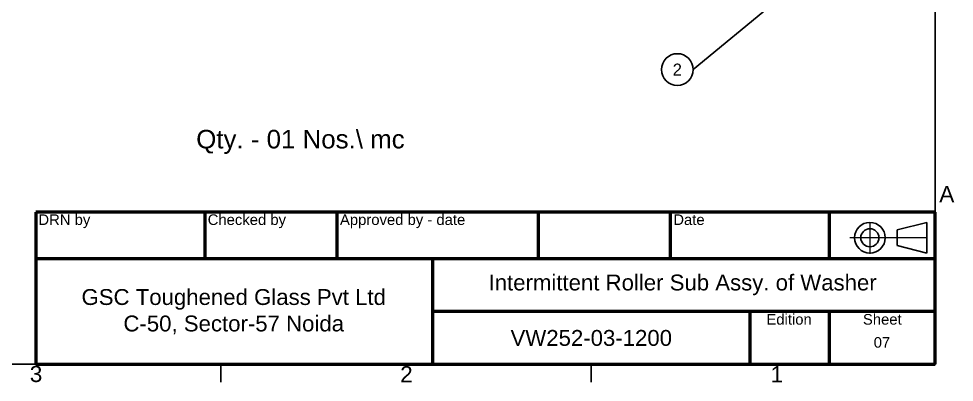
# Paper-space layout 'Intermittent Roller Sub Assy. of Washer' of a CAD drawing. Header units: millimetres. Extents: x -10 to 420, y -10 to 297.
# Drawn here: x 237.2 to 414, y -3 to 65.7 of the extents above; entities that cross this region are included whole.
import ezdxf
from ezdxf import colors
from ezdxf.entities.mleader import LeaderData, LeaderLine
from ezdxf.enums import TextEntityAlignment as Align
from ezdxf.math import Vec2, Vec3

# ---------------------------------------------------------------- set-up
doc = ezdxf.new("R2010")
doc.units = ezdxf.units.MM
doc.linetypes.add('ACAD_ISO04W100', pattern=[30, 24, -3, 0, -3])
for name, color, linetype, lineweight in [('2dTransBorder', 7, 'Continuous', 35), ('2dTransTitleBlock', 7, 'Continuous', 35), ('Dimensions', 5, 'Continuous', 25), ('Text', 5, 'Continuous', 25)]:
    doc.layers.add(name, color=color, linetype=linetype, lineweight=lineweight)
doc.layers.add('Title', color=7, linetype='Continuous')
doc.styles.add('Current-ISO', font='arial.ttf')
doc.styles.get("Standard").update_dxf_attribs({"font": 'arial.ttf'})

# ---------------------------------------------------------------- blocks, each defined once
blk = doc.blocks.new('Default Border')
at = {"layer": '2dTransBorder', "color": 179, "linetype": 'Continuous', "lineweight": 25, "true_color": 0x262659}
for points in [[(5, 5), (5, 292), (415, 292), (415, 5), (5, 5)], [(280, 5), (280, 1.6)], [(350, 5), (350, 1.6)]]:
    blk.add_lwpolyline(points, dxfattribs=at)
at = {"layer": '2dTransBorder', "color": 179, "lineweight": 211, "char_height": 3.05, "attachment_point": 7, "style": 'Current-ISO'}
for s, insert in [('A', (415.77, 35.63)), ('3', (243.88, 1.6)), ('2', (313.88, 1.6)), ('1', (383.88, 1.6))]:
    blk.add_mtext(s, dxfattribs=dict(at, insert=insert))
blk = doc.blocks.new('Title')
at = {"layer": '2dTransTitleBlock', "linetype": 'Continuous', "lineweight": 50}
for p, q in [((410, 28.73), (240, 28.73)), ((240, 28.73), (240, 0)), ((272, 20), (272, 28.73)), ((297, 20), (297, 28.73)), ((335, 20), (335, 28.73)), ((360, 20), (360, 28.73)), ((390, 20), (390, 28.73)), ((410, 0), (410, 28.73)), ((240, 20), (410, 20)), ((315, 20), (315, 0)), ((410, 10), (315, 10)), ((375, 0), (375, 10)), ((390, 0), (390, 10)), ((240, 0), (410, 0))]:
    blk.add_line(p, q, dxfattribs=at)
at = {"layer": '2dTransTitleBlock', "linetype": 'ACAD_ISO04W100', "lineweight": 18}
for p, q in [((397.65, 26.82), (397.65, 20.88)), ((402.78, 23.91), (393.84, 23.91)), ((408.43, 23.91), (402.78, 23.91))]:
    blk.add_line(p, q, dxfattribs=at)
at = {"layer": '2dTransTitleBlock', "lineweight": 25}
for p, q in [((402.78, 25.38), (408.43, 26.82)), ((408.43, 26.82), (408.43, 23.91)), ((402.78, 23.91), (402.78, 25.38)), ((402.78, 22.44), (402.78, 23.91)), ((408.43, 23.91), (408.43, 21.01)), ((408.43, 21.01), (402.78, 22.44))]:
    blk.add_line(p, q, dxfattribs=at)
for radius in [2.9, 1.71]:
    blk.add_circle((397.65, 23.91), radius, dxfattribs=at)
at = {"layer": '2dTransBorder'}
blk.add_blockref('Default Border', (-5, -5), dxfattribs=at)
at = {"layer": '2dTransTitleBlock', "color": 179, "lineweight": 5, "style": 'Current-ISO'}
for s, insert, char_height, width, attachment_point, line_spacing_factor in [('DRN by', (240.5, 28.33), 2.007, 26.9559, 1, 0.856083), ('Checked by', (272.5, 28.33), 2.007, 26.0627, 1, 0.856083), ('Approved by - date', (297.5, 28.33), 2.0066, 41.7838, 1, 0.846), ('Date', (360.5, 28.33), 2.007, 14.5, 1, 0.856083), ('Edition', (382.38, 9.5), 2.007, 13.7547, 2, 0.856083), ('Sheet', (400, 9.5), 2.007, 19, 2, 0.856083)]:
    blk.add_mtext(s, dxfattribs=dict(at, insert=insert, char_height=char_height, width=width, attachment_point=attachment_point, line_spacing_factor=line_spacing_factor))
at = {"layer": '2dTransTitleBlock', "char_height": 3, "attachment_point": 5}
for s, insert, width in [('Intermittent Roller Sub Assy. of Washer', (362.26, 15), 92.2486), ('GSC Toughened Glass Pvt Ltd\\PC-50, Sector-57 Noida', (277.42, 9.93), 72.3557), ('VW252-03-1200', (345, 4.96), 58.1186)]:
    blk.add_mtext(s, dxfattribs=dict(at, insert=insert, width=width))
blk = doc.blocks.new('_TagCircle')
at = {"color": 0, "linetype": 'ByBlock', "lineweight": -2, "transparency": 16777216}
blk.add_circle((0, 0), 4, dxfattribs=at)
at = {"layer": 'Dimensions', "color": 0, "transparency": 16777216}
blk.add_attdef('TAGNUMBER', text='', height=3, dxfattribs=at).set_placement((0, -1.5), align=Align.CENTER)

psp = doc.layouts.new('Intermittent Roller Sub Assy. of Washer')

# ---------------------------------------------------------------- block references
at = {"layer": 'Title'}
psp.add_blockref('Title', (0.39, 0.39), dxfattribs=at)

# ---------------------------------------------------------------- texts
at = {"insert": (398.77, 5.53), "char_height": 2, "attachment_point": 1}
psp.add_mtext('07', dxfattribs=at)
at = {"layer": 'Text', "color": 179, "linetype": 'Continuous', "lineweight": 5, "true_color": 0x262659, "insert": (270.72, 44.68), "char_height": 3.5, "width": 52.4125, "attachment_point": 1, "line_spacing_factor": 0.860831, "style": 'Current-ISO'}
psp.add_mtext('\\W1.00;\\H3.5000;\\lQty. - 01 Nos.\\ mc', dxfattribs=at)

# ---------------------------------------------------------------- leaders
at = {"layer": 'Dimensions'}
ml = psp.add_multileader_block('Standard', dxfattribs=at)
ml.set_content('_TagCircle', color=256, scale=0.75)
ml.set_attribute('TAGNUMBER', '2', width=0)
ml.set_leader_properties(color=256, linetype='ByLayer', lineweight=-1)
ml.build(insert=Vec2(0, 0))
ml.multileader.update_dxf_attribs({"has_dogleg": 0, "text_right_attachment_type": 6, "dogleg_length": 0.36, "arrow_head_size": 1.88, "scale": 0.75})
ctx = ml.context
ctx.base_point, ctx.scale, ctx.char_height, ctx.arrow_head_size, ctx.landing_gap_size, ctx.plane_origin = Vec3(358.65, 56.08), 0.75, 3, 1.88, 1.5, Vec3(381.41, 69.9)
ctx.right_attachment = 6
notes = []
notes.append((ctx, [(0, (1, 1, 0), (364.92, 56.08), (-1, 0), 0.27, [(0, [(381.41, 69.9)], 0, [])])]))
ctx.block.insert = Vec3(361.65, 56.08)
for ctx, leaders in notes:
    for number, flags, end, landing, length, lines in leaders:
        leader = LeaderData()
        leader.index, (leader.has_last_leader_line, leader.has_dogleg_vector, leader.attachment_direction) = number, flags
        leader.last_leader_point, leader.dogleg_vector, leader.dogleg_length = Vec3(end), Vec3(landing), length
        for number, points, colour, breaks in lines:
            line = LeaderLine()
            line.index, line.vertices, line.color, line.breaks = number, Vec3.list(points), colors.encode_raw_color(colour), breaks
            leader.lines.append(line)
        ctx.leaders.append(leader)

doc.saveas('drawing.dxf')
